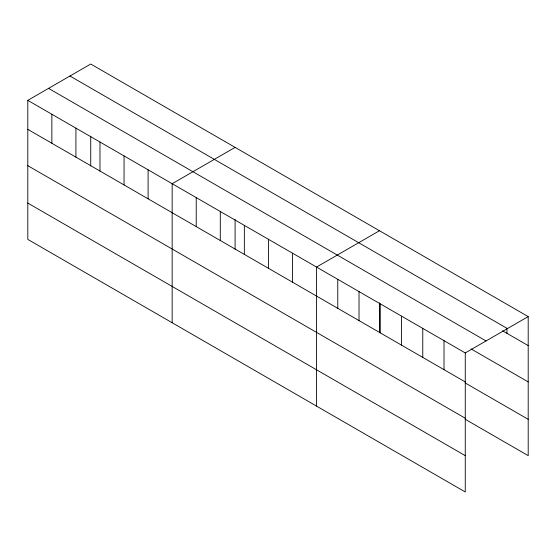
<?xml version="1.0" encoding="UTF-8"?>
<svg xmlns="http://www.w3.org/2000/svg" width="556" height="556" viewBox="0 0 556 556"><rect width="100%" height="100%" fill="white"/><g stroke="black" fill="none" stroke-linecap="round" stroke-linejoin="round"><path stroke-width="0.83" d="M27.8 100.365L465.268 352.935L465.268 491.97L27.8 239.4L27.8 100.365L90.732 64.03L528.2 316.6L528.2 455.635L465.184 419.252M235.098 147.382L172.165 183.716L172.165 322.744M379.463 230.726L316.524 267.061L316.524 406.095M465.268 352.935L528.2 316.6M69.966 76.026L507.433 328.589M502.554 330.792L528.2 345.603M48.567 88.376L486.034 340.946M471.05 348.918L528.2 381.909M27.8 129.367L465.268 381.937M465.184 382.945L528.2 419.321M27.8 165.674L465.268 418.244M27.8 203.086L465.268 455.656M506.954 328.214L506.954 333.336M444.015 340.668L444.015 369.67M422.768 328.401L422.768 357.397M401.522 316.135L401.522 345.13M380.269 303.868L380.269 332.863M379.463 302.839L379.463 332.599M359.023 291.601L359.023 320.597M337.777 279.327L337.777 308.33M292.47 253.175L292.47 282.17M268.409 239.282L268.409 268.277M244.348 225.388L244.348 254.391M235.098 219.495L235.098 249.248M220.287 211.495L220.287 240.498M196.226 197.609L196.226 226.605M148.104 169.823L148.104 198.826M124.044 155.93L124.044 184.933M99.983 142.044L99.983 171.039M90.732 136.144L90.732 165.903M75.922 128.151L75.922 157.146M51.861 114.258L51.861 143.26"/></g></svg>
